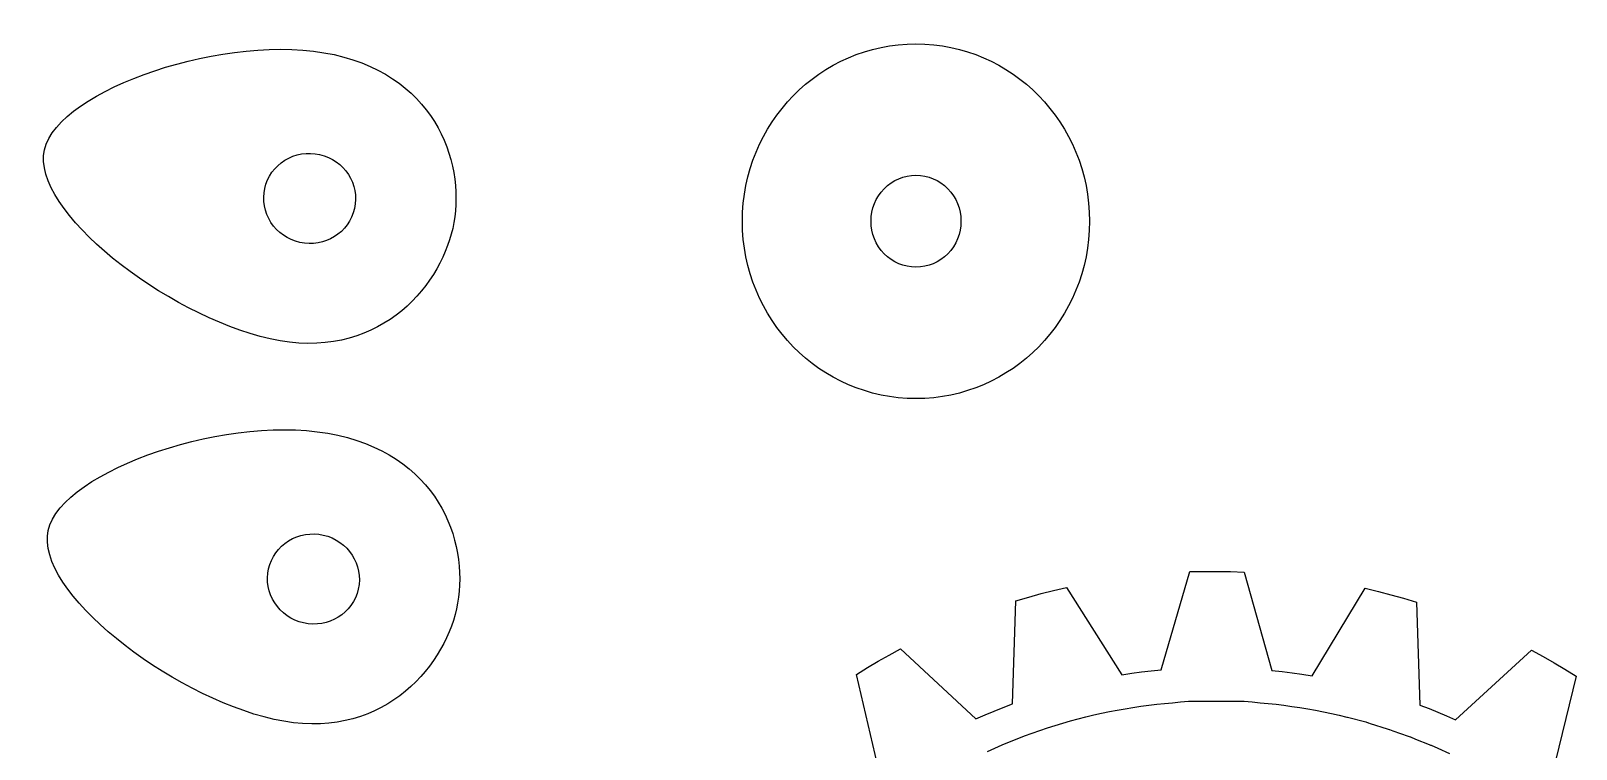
# Model space of a CAD drawing. Extents: x 0.4 to 20.3, y 0.1 to 10.5.
# Drawn here: x 5.049 to 9.555, y 3.546 to 5.639 of the extents above; entities that cross this region are included whole.
import ezdxf

# ---------------------------------------------------------------- set-up
doc = ezdxf.new("R2010")
doc.units = 0
doc.layers.add('Layer_1', color=7, linetype='CONTINUOUS')

msp = doc.modelspace()

# ---------------------------------------------------------------- linework, layer by layer
at = {"layer": 'Layer_1', "color": 7}
for p, q in [((5.93272, 5.570246), (5.93272, 5.570246)), ((5.890308, 5.279147), (5.890308, 5.279147)), ((7.761337, 5.084713), (7.761337, 5.084713)), ((8.136369, 5.084713), (8.136369, 5.084713)), ((5.94371, 4.460864), (5.94371, 4.460864)), ((5.901299, 4.169765), (5.901299, 4.169765)), ((8.345376, 3.777122), (8.429093, 4.063786)), ((8.429093, 4.063786), (8.469556, 4.063786)), ((8.469556, 4.063786), (8.508405, 4.063786)), ((8.508405, 4.063786), (8.54725, 4.063786)), ((8.54725, 4.063786), (8.587701, 4.061566)), ((8.587701, 4.061566), (8.66814, 3.774636)), ((8.031482, 4.008366), (8.069504, 4.017244)), ((8.069504, 4.017244), (8.230277, 3.762473)), ((8.785929, 3.758878), (8.940292, 4.014558)), ((8.940292, 4.014558), (8.978773, 4.005459)), ((7.911842, 3.677979), (7.921637, 3.97796)), ((7.921637, 3.97796), (7.959056, 3.989057)), ((7.959056, 3.989057), (7.995168, 3.999045)), ((7.995168, 3.999045), (8.031482, 4.008366)), ((8.978773, 4.005459), (9.015531, 3.995915)), ((9.015531, 3.995915), (9.052088, 3.985706)), ((9.052088, 3.985706), (9.089966, 3.974386)), ((9.089966, 3.974386), (9.099761, 3.674139)), ((7.551592, 3.820068), (7.584894, 3.838046)), ((7.584894, 3.838046), (7.80494, 3.63359)), ((9.204036, 3.630638), (9.425699, 3.833984)), ((9.425699, 3.833984), (9.45936, 3.815785)), ((7.488667, 3.783669), (7.519951, 3.802091)), ((7.519951, 3.802091), (7.551592, 3.820068)), ((9.45936, 3.815785), (9.491328, 3.797585)), ((9.491328, 3.797585), (9.522929, 3.77872)), ((7.456428, 3.763694), (7.488667, 3.783669)), ((7.524318, 3.471326), (7.456428, 3.763694)), ((8.230277, 3.762473), (8.259537, 3.766912)), ((8.259537, 3.766912), (8.287693, 3.770685)), ((8.287693, 3.770685), (8.315914, 3.774015)), ((8.315914, 3.774015), (8.345376, 3.777122)), ((8.66814, 3.774636), (8.69829, 3.771529)), ((8.69829, 3.771529), (8.727177, 3.767978)), ((8.727177, 3.767978), (8.755991, 3.763761)), ((8.755991, 3.763761), (8.785929, 3.758878)), ((9.555491, 3.758523), (9.484574, 3.468108)), ((9.522929, 3.77872), (9.555491, 3.758523)), ((7.831908, 3.645575), (7.857989, 3.656672)), ((7.857989, 3.656672), (7.88427, 3.667326)), ((7.88427, 3.667326), (7.911842, 3.677979)), ((8.171373, 3.650458), (8.194197, 3.655119)), ((8.194197, 3.655119), (8.217077, 3.659558)), ((8.217077, 3.659558), (8.240009, 3.663553)), ((8.240009, 3.663553), (8.262988, 3.667326)), ((8.262988, 3.667326), (8.286012, 3.670655)), ((8.286012, 3.670655), (8.309075, 3.673762)), ((8.309075, 3.673762), (8.332174, 3.676425)), ((8.332174, 3.676425), (8.355306, 3.678867)), ((8.355306, 3.678867), (8.378466, 3.681086)), ((8.378466, 3.681086), (8.401651, 3.683306)), ((8.401651, 3.683306), (8.424855, 3.685525)), ((8.424855, 3.685525), (8.448077, 3.685525)), ((8.448077, 3.685525), (8.471311, 3.685525)), ((8.471311, 3.685525), (8.494554, 3.685525)), ((8.494554, 3.685525), (8.517801, 3.685481)), ((8.517801, 3.685481), (8.54105, 3.685481)), ((8.54105, 3.685481), (8.564296, 3.685481)), ((8.564296, 3.685481), (8.587535, 3.685481)), ((8.587535, 3.685481), (8.610762, 3.683261)), ((8.610762, 3.683261), (8.633976, 3.681042)), ((8.633976, 3.681042), (8.657171, 3.678822)), ((8.657171, 3.678822), (8.680343, 3.676381)), ((8.680343, 3.676381), (8.703489, 3.673496)), ((8.703489, 3.673496), (8.726604, 3.670388)), ((8.726604, 3.670388), (8.749685, 3.666837)), ((8.749685, 3.666837), (8.772729, 3.663064)), ((8.772729, 3.663064), (8.79573, 3.658847)), ((8.79573, 3.658847), (8.818685, 3.654408)), ((8.818685, 3.654408), (8.84159, 3.649526)), ((9.099761, 3.674139), (9.12665, 3.663708)), ((9.12665, 3.663708), (9.152284, 3.653277)), ((9.152284, 3.653277), (9.177725, 3.642401)), ((7.80494, 3.63359), (7.831908, 3.645575)), ((7.99125, 3.600298), (8.013489, 3.607845)), ((8.013489, 3.607845), (8.035814, 3.614947)), ((8.035814, 3.614947), (8.058222, 3.621827)), ((8.058222, 3.621827), (8.08071, 3.628263)), ((8.08071, 3.628263), (8.103272, 3.634256)), ((8.103272, 3.634256), (8.125907, 3.640027)), ((8.125907, 3.640027), (8.148608, 3.645353)), ((8.148608, 3.645353), (8.171373, 3.650458)), ((8.84159, 3.649526), (8.864442, 3.644421)), ((8.864442, 3.644421), (8.887236, 3.638872)), ((8.887236, 3.638872), (8.887474, 3.638828)), ((8.887474, 3.638828), (8.889116, 3.638828)), ((8.889116, 3.638828), (8.941763, 3.624845)), ((8.941763, 3.624845), (8.949146, 3.622626)), ((8.949146, 3.622626), (8.949875, 3.622426)), ((8.949875, 3.622426), (8.955219, 3.620206)), ((8.955219, 3.620206), (9.004024, 3.604892)), ((9.177725, 3.642401), (9.204036, 3.630638)), ((7.881497, 3.558129), (7.903243, 3.567229)), ((7.903243, 3.567229), (7.925094, 3.575884)), ((7.925094, 3.575884), (7.947049, 3.584318)), ((7.947049, 3.584318), (7.969102, 3.59253)), ((7.969102, 3.59253), (7.99125, 3.600298)), ((9.004024, 3.604892), (9.010435, 3.602673)), ((9.010435, 3.602673), (9.01167, 3.602673)), ((9.01167, 3.602673), (9.021361, 3.599122)), ((9.021361, 3.599122), (9.065661, 3.583364)), ((9.065661, 3.583364), (9.071071, 3.581144)), ((9.071071, 3.581144), (9.072776, 3.581144)), ((9.072776, 3.581144), (9.087206, 3.575152)), ((9.087206, 3.575152), (9.126589, 3.559172)), ((7.838341, 3.53882), (7.859862, 3.548585)), ((7.859862, 3.548585), (7.881497, 3.558129)), ((9.126589, 3.559172), (9.131033, 3.556952)), ((9.131033, 3.556952), (9.13311, 3.556952)), ((9.13311, 3.556952), (9.152178, 3.548296)), ((9.152178, 3.548296), (9.186725, 3.532538))]:
    msp.add_line(p, q, dxfattribs=at)
for points in [[(5.088051, 5.292783), (5.127578, 5.468847), (5.624477, 5.639449), (5.93272, 5.570246)], [(7.123875, 5.084713), (7.123875, 5.370403), (7.350529, 5.601974), (7.630121, 5.601974)], [(7.630121, 5.601974), (7.909714, 5.601974), (8.136369, 5.370403), (8.136369, 5.084713)], [(5.93272, 5.570246), (6.240947, 5.501047), (6.318389, 5.239894), (6.278862, 5.06383)], [(5.746727, 4.741795), (5.438485, 4.810998), (5.048523, 5.11672), (5.088051, 5.292783)], [(5.789359, 5.262421), (5.819288, 5.280923), (5.855602, 5.286939), (5.890308, 5.279147)], [(5.890308, 5.279147), (5.962567, 5.262924), (6.00829, 5.192449), (5.992416, 5.121741)], [(5.730715, 5.180494), (5.738338, 5.214449), (5.759382, 5.243931), (5.789359, 5.262421)], [(7.537338, 5.179547), (7.561946, 5.204696), (7.595321, 5.21882), (7.630121, 5.21882)], [(7.630121, 5.21882), (7.664922, 5.21882), (7.698298, 5.204746), (7.722906, 5.179547)], [(5.74871, 5.081361), (5.729563, 5.11088), (5.723092, 5.146538), (5.730715, 5.180494)], [(7.498906, 5.084713), (7.498906, 5.120284), (7.51273, 5.154397), (7.537338, 5.179547)], [(7.722906, 5.179547), (7.747513, 5.154397), (7.761337, 5.120284), (7.761337, 5.084713)], [(5.992416, 5.121741), (5.976541, 5.051032), (5.90508, 5.006866), (5.832822, 5.023089)], [(6.278862, 5.06383), (6.239334, 4.887766), (6.054955, 4.672596), (5.746727, 4.741795)], [(5.832822, 5.023089), (5.798115, 5.03088), (5.767858, 5.051842), (5.74871, 5.081361)], [(7.630121, 4.567452), (7.350529, 4.567452), (7.123875, 4.79904), (7.123875, 5.084713)], [(7.537338, 4.989896), (7.51273, 5.015046), (7.498906, 5.049159), (7.498906, 5.084713)], [(8.136369, 5.084713), (8.136369, 4.79904), (7.909714, 4.567452), (7.630121, 4.567452)], [(7.761337, 5.084713), (7.761337, 5.049159), (7.747513, 5.015046), (7.722906, 4.989896)], [(7.630121, 4.950606), (7.595321, 4.950606), (7.561946, 4.96468), (7.537338, 4.989896)], [(7.722906, 4.989896), (7.698298, 4.964747), (7.664922, 4.950606), (7.630121, 4.950606)], [(5.099041, 4.183401), (5.138569, 4.359465), (5.635468, 4.530066), (5.94371, 4.460864)], [(5.94371, 4.460864), (6.251938, 4.391665), (6.32938, 4.130511), (6.289852, 3.954448)], [(5.757718, 3.632413), (5.449475, 3.701616), (5.059514, 4.007338), (5.099041, 4.183401)], [(5.741706, 4.071112), (5.749329, 4.105067), (5.770372, 4.134549), (5.80035, 4.153039)], [(5.80035, 4.153039), (5.830279, 4.17154), (5.866592, 4.177556), (5.901299, 4.169765)], [(5.901299, 4.169765), (5.973557, 4.153542), (6.019281, 4.083067), (6.003406, 4.012358)], [(5.7597, 3.971978), (5.740553, 4.001497), (5.734082, 4.037156), (5.741706, 4.071112)], [(6.003406, 4.012358), (5.987532, 3.94165), (5.916071, 3.897484), (5.843812, 3.913706)], [(5.843812, 3.913706), (5.809106, 3.921498), (5.778849, 3.94246), (5.7597, 3.971978)], [(6.289852, 3.954448), (6.250325, 3.778384), (6.065945, 3.563214), (5.757718, 3.632413)]]:
    msp.add_open_spline(points, degree=3, dxfattribs=at)

doc.saveas('drawing.dxf')
